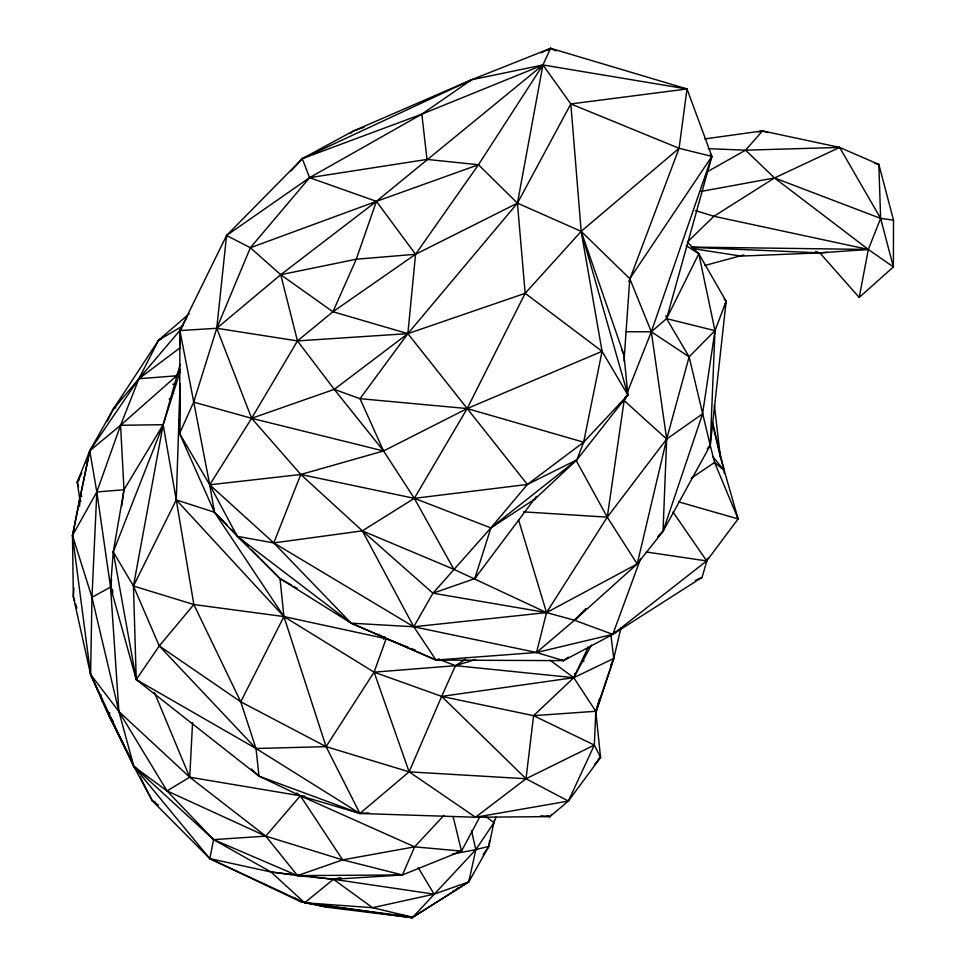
<?xml version="1.0" encoding="UTF-8"?>
<svg xmlns="http://www.w3.org/2000/svg" width="966" height="966" viewBox="0 0 966 966"><rect width="100%" height="100%" fill="white"/><g stroke="black" fill="none" stroke-linecap="round" stroke-linejoin="round"><path stroke-width="1.45" d="M704.745 138.911L762.5 130.917L839.635 147.412L878.843 164.425L893.514 220.115L893.393 266.942L859.209 297.456L819.832 252.863L815.558 251.389M620.957 627.96L613.76 658.45L595.793 711.278L600.562 757.489L568.37 801.068L549.895 816.62L475.538 817.248L359.92 813.481L326.085 746.646L283.919 616.574L214.452 512.221L179.555 433.517L179.917 330.565L226.575 235.475L302.261 158.666L352.771 131.267L471.541 79.767L550.62 48.3L687.007 88.969L711.882 156.395L666.588 318.647L651.326 331.785L627.393 392.317M79.635 506.244L79.719 498.697L77.232 482.215L89.766 450.796L113.227 409.21L158.617 340.141L189.143 313.853M707.643 558.131L702.053 577.378L612.806 634.36L563.492 660.659L436.028 660.068L351.177 623.179L280.019 578.61L237.286 536.335L209.731 484.799L179.555 433.517L180.171 395.819M494.459 819.784L488.881 846.337L468.776 881.898L412.096 917.7L327.534 907.328L300.136 901.423L209.815 858.641L152.302 800.838L133.827 766.4L108.784 715.275L90.599 674.389L91.975 597.314L96.817 491.96L89.766 450.796L138.899 378.732L181.741 328.271M226.515 238.252L226.575 235.475L309.591 177.672L421.828 114.157L471.541 79.767L542.928 64.963L687.007 88.969L679.086 148.293L628.938 281.565M180.135 383.768L176.259 499.917L193.852 604.535L240.739 701.799L256.002 748.493L258.985 776.157L300.354 795.803L414.607 846.844L461.494 851.094L479.933 816.717M179.555 433.517L193.671 402.134L216.758 328.283L250.363 247.743L309.591 177.672L426.996 159.414L478.46 164.739L517.438 203.162L581.17 231.357L629.784 278.691L651.326 331.785L666.685 439.035L663.026 531.324L637.198 563.963L574.468 620.232L536.553 652.497L436.028 660.068L351.177 623.179L237.286 536.335L214.452 512.221L176.259 499.917L163.157 424.702L180.159 364.411M183.419 325.554L158.617 340.141L138.899 378.732L120.569 425.269L123.998 489.762L113.263 551.9L133.453 586.024L159.269 645.952L240.739 701.799L326.085 746.646L409.125 771.834L475.538 817.248L568.37 801.068L594.332 745.076L595.793 711.278L573.756 677.685L550.016 660.176M192.572 722.532L189.71 777.195L265.771 836.133L297.516 875.607L333.451 879.277L434.108 894.154L468.776 881.898L469.947 878.022M73.923 587.896L73.344 596.819L90.599 674.389L108.784 715.275L131.907 760.725M79.236 506.124L79.719 498.697L89.766 450.796L92.313 447.596M624.036 361.043L629.784 278.691L711.882 156.395L710.215 153.944M180.123 371.62L163.157 424.702L113.263 551.9L110.559 587.099L118.89 711.507L133.827 766.4L209.815 858.641L304.64 902.787L412.096 917.7L468.776 881.898L475.84 849.633L493.928 822.706L496.029 817.176M712.256 422.504L720.394 457.075L738.109 518.911L706.689 560.944L612.806 634.36L574.468 620.232L546.527 612.601L432.949 593.196L362.347 530.853L300.788 474.487L251.631 418.302L216.758 328.283L226.575 235.475L250.363 247.743L280.732 274.718L332.944 311.752L407.869 333.632L525.166 293.314L581.17 231.357L679.086 148.293L711.882 156.395L651.326 331.785L626.125 331.749M483.072 854.717L488.881 846.337L489.557 840.553M610.874 634.602L613.76 658.45L573.756 677.685L533.594 715.673L526.011 778.753L475.538 817.248M111.573 579.733L110.559 587.099L136.242 679.605L258.985 776.157L359.92 813.481L368.867 812.925M121.752 505.991L123.998 489.762L163.157 424.702L120.569 425.269L89.766 450.796L72.486 535.514L73.344 596.819L74.684 601.021M657.81 536.649L663.026 531.324L702.548 413.895L714.985 330.662L726.154 301.307L698.804 253.756L687.357 242.116M163.157 424.702L133.453 586.024L136.242 679.605L140.106 681.936M237.286 536.335L273.776 542.916L362.347 530.853L414.329 498.335L467.158 408.558L525.166 293.314L517.438 203.162L542.928 64.963L550.62 48.3L556.005 50.957M859.209 297.456L868.337 249.445L880.63 218.401L878.843 164.425L874.556 163.254M186.861 317.416L179.917 330.565L209.731 484.799L273.776 542.916L351.177 623.179L413.75 626.765L432.949 593.196L490.897 527.907L534.995 498.975L576.835 459.864L583.645 442.199L602.072 351.334L581.17 231.357L570.834 103.93L542.928 64.963L421.828 114.157L302.261 158.666L291.128 170.946M619.435 404.271L624.133 400.576L627.876 394.973L602.072 351.334L467.158 408.558L383.55 450.965L300.788 474.487L273.776 542.916L413.75 626.765L546.527 612.601L637.198 563.963L666.685 439.035L689.12 356.852L714.985 330.662L698.804 253.756L686.162 245.618M724.633 307.079L726.154 301.307L724.198 299.122M595.527 712.763L599.62 698.358M724.367 307.019L726.154 301.307L710.252 445.398L714.574 462.46L738.109 518.911L678.796 501.909M595.479 714.26L613.76 658.45L610.741 665.296M332.944 311.752L415.561 254.275L478.46 164.739L542.928 64.963L376.414 201.363L356.261 259.226L332.944 311.752L297.468 340.913L251.631 418.302L209.731 484.799L214.452 512.221L227.143 525.069M109.762 712.63L108.784 715.275L113.179 721.409M568.358 657.158L563.492 660.659L536.553 652.497L546.527 612.601L453.851 569.324L362.347 530.853L413.75 626.765L536.553 652.497L612.806 634.36L640.651 558.553M383.744 639.395L384.782 636.582M625.763 396.446L624.133 400.576L607.264 517.16L546.527 612.601L518.573 519.925M311.149 876.669L333.451 879.277L402.46 874.955L414.607 846.844L443.913 815.425M588.379 646.797L573.756 677.685L441.655 696.389L374.084 672.155L283.919 616.574L176.259 499.917L133.453 586.024L193.852 604.535L283.919 616.574L386.159 638.719L408.34 647.341M78.572 486.526L77.232 482.215L81.784 472.954M86.348 463.692L87.64 461.036M107.298 421.2L113.227 409.21L121.511 398.535M698.804 253.756L666.588 318.647L689.12 356.852L710.252 445.398L663.026 531.324L658.812 535.562M488.881 846.337L475.84 849.633L412.772 917.253L304.64 902.787L270.999 871.984L213.583 839.623L133.827 766.4L90.599 674.389L72.486 535.514L96.817 491.96L120.569 425.269L176.573 375.81L179.954 369.133M240.739 701.799L283.919 616.574L280.019 578.61L260.977 559.338M453.851 569.324L414.329 498.335L383.55 450.965L360.016 398.68L407.869 333.632L517.438 203.162L570.834 103.93L687.007 88.969M591.409 645.059L573.756 677.685L455.457 665.683L374.084 672.155L326.085 746.646L256.002 748.493L136.242 679.605L113.263 551.9M432.949 593.196L474.765 578.646L536.432 496.391M477.095 574.83L474.765 578.646L490.897 527.907L527.364 484.461L583.645 442.199L627.876 394.973L624.024 355.186L581.17 231.357L627.876 394.973L576.835 459.864L490.897 527.907L414.329 498.335L300.788 474.487L209.731 484.799M115.787 407.664L113.227 409.21L138.899 378.732L176.573 375.81L179.773 370.799M136.242 679.605L159.269 645.952L193.852 604.535M176.573 375.81L179.785 371.318M702.548 413.895L666.685 439.035L607.264 517.16L523.463 511.847M77.232 482.215L79.115 479.885M457.57 888.02L455.735 890.241L452.897 891.075M540.912 815.823L549.895 816.62L551.852 814.35M594.718 764.311L600.562 757.489L594.332 745.076L533.594 715.673L441.655 696.389L409.125 771.834L359.92 813.481L300.354 795.803L189.71 777.195L118.89 711.507L90.599 674.389M706.629 172.141L745.559 150.189L762.5 130.917L768.272 132.632M707.233 448.707L710.252 445.398L714.985 330.662L666.588 318.647L665.997 315.713M612.806 634.36L614.787 632.187M350.658 133.405L352.771 131.267L364.037 127.283M548.495 50.413L550.62 48.3L541.214 52.84M687.611 241.85L713.922 216.275L774.515 177.949L839.635 147.412L880.63 218.401L893.393 266.942L868.337 249.445L774.515 177.949L745.559 150.189L708.211 148.643M169.171 399.248L171.453 397.292M180.171 345.248L179.917 330.565L216.758 328.283L280.732 274.718L376.414 201.363L478.46 164.739M625.57 396.881L627.876 394.973M340.817 877.635L333.451 879.277L304.64 902.787L372.55 907.69L412.772 917.253M469.259 81.567L471.541 79.767L302.261 158.666L309.591 177.672L376.414 201.363L415.561 254.275L407.869 333.632L527.364 484.461L576.835 459.864M193.671 402.134L251.631 418.302L334.272 389.37L407.869 333.632L297.468 340.913L216.758 328.283M138.899 378.732L180.485 347.47M598.147 759.3L600.562 757.489M619.291 404.03L624.133 400.576L666.685 439.035M691.197 478.242L714.574 462.46L724.15 470.418L724.234 473.4M532.616 500.521L534.995 498.975M465.564 659.235L455.457 665.683L441.655 696.389L526.011 778.753L568.37 801.068M133.827 766.4L167.009 790.9L189.71 777.195L154.463 692.562M453.09 816.487L461.494 851.094L402.46 874.955L297.516 875.607L213.583 839.623L167.009 790.9L118.89 711.507L91.975 597.314L110.559 587.099L96.817 491.96L123.998 489.762M517.438 203.162L415.561 254.275L356.261 259.226L280.732 274.718L297.468 340.913L334.272 389.37L383.55 450.965L251.631 418.302M594.332 745.076L526.011 778.753L409.125 771.834L374.084 672.155L386.159 638.719L378.298 634.264M695.339 580.494L702.053 577.378M743.772 254.952L704.89 265.469M158.617 340.141L161.213 339.163M250.363 247.743L376.414 201.363M414.607 846.844L342.652 859.873L297.516 875.607L270.999 871.984L209.815 858.641L213.583 839.623L265.771 836.133L342.652 859.873L402.46 874.955M438.878 659.102L436.028 660.068L413.75 626.765M475.622 659.476L455.457 665.683L438.83 659.21M758.129 131.895L762.5 130.917M457.075 852.06L461.494 851.094M452.438 854.089L475.84 849.633L471.517 830.688M701.159 191.413L774.515 177.949L880.63 218.401L893.514 220.115M414.329 498.335L527.364 484.461M172.745 384.251L175.667 383.949M695.484 210.588L713.922 216.275L868.337 249.445L819.832 252.863L740.982 256.087L692.61 248.564M533.594 715.673L595.793 711.278M827.174 252.368L819.832 252.863L692.803 247.417M745.559 150.189L839.635 147.412M691.342 247.079L868.337 249.445M304.833 796.153L300.354 795.803L296.779 793.062M270.999 871.984L291.817 874.411M294.787 874.761L299.255 875.281M302.225 875.631L308.178 876.319M646.182 551.972L706.689 560.944L673 512.028M324.045 904.502L327.534 907.328L300.136 901.423L295.149 898.138M400.54 914.705L412.096 917.7M583.645 442.199L467.158 408.558L360.016 398.68L334.272 389.37M560.618 659.778L563.492 660.659M140.07 776.773L152.302 800.838L155.128 801.804M547.106 815.618L549.895 816.62M411.105 648.428L415.271 650.046M570.834 103.93L679.086 148.293M167.009 790.9L265.771 836.133L300.354 795.803L342.652 859.873M322.246 904.442L327.534 907.328M280.019 578.61L291.817 585.287M294.437 586.773L297.057 588.258M359.92 813.481L256.002 748.493L159.269 645.952M651.326 331.785L689.12 356.852M152.302 800.838L158.388 805.137M333.451 879.277L372.55 907.69L434.108 894.154L418.206 867.649M525.166 293.314L602.072 351.334M485.705 816.379L493.928 822.706M251.426 768.984L258.985 776.157M231.369 529.356L236.658 534.717M240.884 538.992L248.286 546.49M251.462 549.702L258.864 557.201M712.836 456.664L724.15 470.418L712.57 422.673M113.01 590.866L110.559 587.099L112.865 592.653M637.198 563.963L607.264 517.16L576.147 460.456M135.312 767.415L136.665 770.083M80.854 501.318L79.719 498.697L72.486 535.514L91.975 597.314M621.73 349.668L624.024 355.186M75.577 603.835L76.906 608.037M583.005 658.522L583.887 661.336M80.818 493.711L81.712 496.584M213.051 506.365L214.452 512.221M100.633 694.421L102.299 701.582M574.589 673.64L575.253 676.55M714.357 404.923L720.394 457.075M421.828 114.157L426.996 159.414M586.06 608.592L574.468 620.232L586.108 608.616"/></g></svg>
